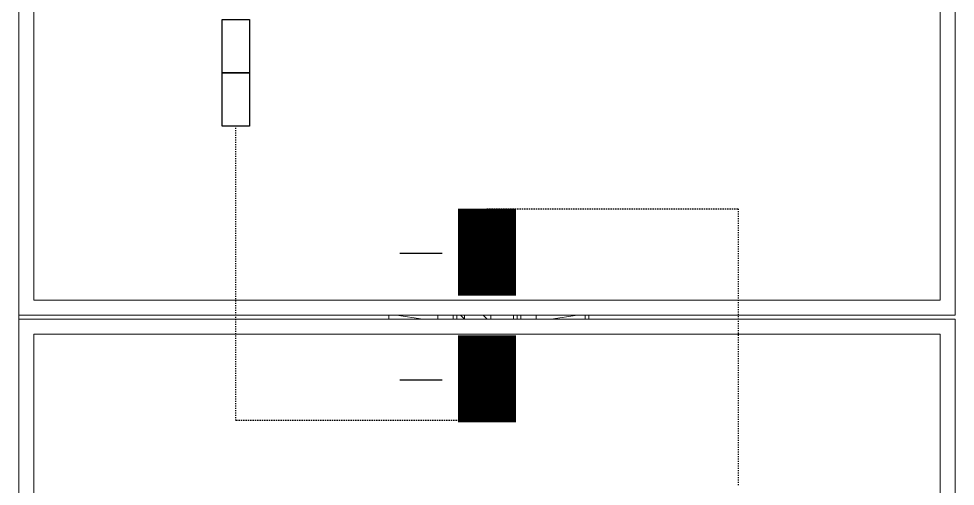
# Model space of a CAD drawing. Header units: feet. Extents: x -13743 to 68376, y -48 to 67763.
# Drawn here: x 4375 to 4455.3, y 64497 to 64537 of the extents above; entities that cross this region are included whole.
import ezdxf

# ---------------------------------------------------------------- set-up
doc = ezdxf.new("R2010")
doc.units = ezdxf.units.FT
doc.header["$MEASUREMENT"] = 0
doc.linetypes.add('HIDDEN', pattern=[0.375, 0.25, -0.125])
for name, color, linetype in [('E-HARN-COMP', 8, 'Continuous'), ('E-TRNK-CABL-NEG', 6, 'HIDDEN'), ('Polarity-Text', 7, 'Continuous')]:
    doc.layers.add(name, color=color, linetype=linetype)

# ---------------------------------------------------------------- blocks, each defined once
blk = doc.blocks.new('A$C47dfd34d')
at = {"lineweight": 5}
for points in [[(4.0715, 0.41332), (2.21824, 0.41332)], [(3.65985, 0.24666), (3.65985, 0.24332)], [(3.66152, 0.24666), (3.65985, 0.23499)], [(3.65985, 0.22832), (3.66152, 0.22832)], [(3.66152, 0.22166), (3.65985, 0.22166)], [(3.65985, 0.21999), (3.66152, 0.21999)], [(3.66152, 0.21666), (3.65985, 0.21666), (3.66152, 0.21832)], [(3.65985, 0.20666), (3.66152, 0.20832)], [(3.66152, 0.20499), (3.65985, 0.20499)], [(3.65985, 0.19499), (3.66152, 0.19499)], [(3.66152, 0.19333), (3.65985, 0.19333)], [(3.65985, 0.19166), (3.66152, 0.19166)], [(3.66152, 0.18499), (3.65985, 0.18499)], [(3.65985, 0.17833), (3.66152, 0.16666)], [(3.65985, 0.16999), (3.65985, 0.16666)], [(3.65985, 0.16666), (3.65985, 0.16666)], [(3.65985, 0.16333), (3.66152, 0.16333)], [(3.65985, 0.16166), (3.66152, 0.16166)]]:
    blk.add_lwpolyline(points, dxfattribs=at)
for points in [[(3.45486, 0.41332), (3.45486, 0), (3.65985, 0), (3.65985, 0.41332)], [(3.86651, 0.41332), (3.66152, 0.41332), (3.66152, 0), (3.86651, 0)], [(3.65318, 0.40665), (3.65318, 0.00667), (3.46153, 0.00667), (3.46153, 0.40665)], [(3.66818, 0.00667), (3.85818, 0.00667), (3.85818, 0.40665), (3.66818, 0.40665)], [(3.66152, 0.24999), (3.65985, 0.24999)]]:
    blk.add_lwpolyline(points, close=True, dxfattribs=at)

msp = doc.modelspace()

# ---------------------------------------------------------------- linework, layer by layer
at = {"layer": 'E-HARN-COMP'}
for points in [[(4392.433, 64536.959), (4394.758, 64536.959), (4394.758, 64532.395), (4392.433, 64532.395)], [(4392.433, 64532.395), (4394.758, 64532.395), (4394.758, 64527.832), (4392.433, 64527.832)]]:
    msp.add_lwpolyline(points, close=True, dxfattribs=at)
at = {"layer": 'E-HARN-COMP', "const_width": 5}
for points in [[(4415.131, 64520.753), (4415.131, 64513.298)], [(4415.131, 64502.443), (4415.131, 64509.898)]]:
    msp.add_lwpolyline(points, dxfattribs=at)
at = {"layer": 'E-TRNK-CABL-NEG', "ltscale": 0.1}
for points in [[(4415.131, 64502.598), (4393.596, 64502.598), (4393.596, 64527.986)], [(4415.131, 64520.753), (4436.666, 64520.753), (4436.666, 64496.963)]]:
    msp.add_lwpolyline(points, dxfattribs=at)
at = {"layer": 'Polarity-Text'}
for p, q in [((4407.666, 64516.948), (4411.286, 64516.948)), ((4407.666, 64506.093), (4411.286, 64506.093))]:
    msp.add_line(p, q, dxfattribs=at)

# ---------------------------------------------------------------- block references
at = {"xscale": 194.318304, "yscale": 194.318304, "zscale": 194.318304, "rotation": 90}
msp.add_blockref('A$C47dfd34d', (4455.289, 63800.118), dxfattribs=at)

doc.saveas('drawing.dxf')
